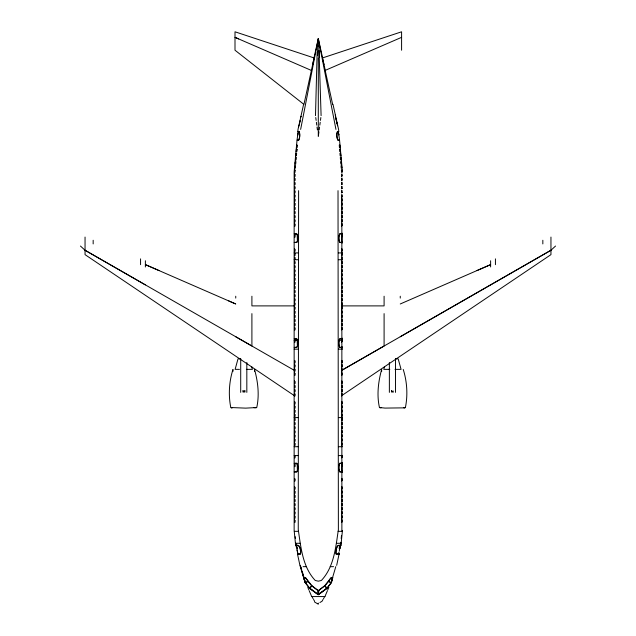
<?xml version="1.0" encoding="UTF-8"?>
<svg xmlns="http://www.w3.org/2000/svg" width="636" height="636" viewBox="0 0 636 636"><rect width="100%" height="100%" fill="white"/><g stroke="black" fill="none" stroke-linecap="round" stroke-linejoin="round"><path stroke-width="0.95" d="M254.519 371.392L254.551 369.46C257.914 381.767 259.544 394.972 256.745 407.525L245.727 408.137L230.796 407.525C228.252 395.028 229.127 381.576 232.967 369.46L232.991 371.392M317.547 55.253L317.722 45.371L318.867 45.371L321.101 115.633M339.067 134.681L338.662 134.88L338.511 132.423L339.552 140.031L337.907 140.031C336.762 137.654 336.555 134.14 337.47 131.676L338.789 131.676M317.149 52.128L315.496 115.633M298.602 190.665L298.252 529.653C300.892 547.127 302.537 567.01 315.257 580.477L318.31 581.177L321.371 580.477C334.091 567.01 335.736 547.127 338.376 529.653L338.018 190.665M341.977 234.223L342.049 243.079L342.152 242.531M341.969 339.743L342.065 338.694M341.977 463.7L342.065 471.999M341.969 464.224L342.065 463.175M338.781 554.115L338.869 553.423M338.781 552.883L338.646 554.664L338.861 554.115M297.529 134.681L297.934 134.88L298.085 132.423L297.044 140.031L298.689 140.031C299.826 137.654 300.041 134.14 299.127 131.676L297.807 131.676M341.206 538.573L341.468 535.79M341.882 531.33L341.85 195.594M340.626 544.71L340.864 542.293M340.737 545.291L340.793 544.734L340.626 545.434M342.096 259.631L342.096 257.175L341.572 257.175L341.572 259.631M342.454 530.376L340.952 545.291C336.054 543.701 335.339 551.166 336.062 554.115L339.075 554.115L336.675 565.372M244.629 390.909L243.946 391.593L243.262 390.909M393.199 390.909L392.515 391.593L391.832 390.909M318.421 135.619L318.938 131.819M319.192 129.911L319.574 127.057M319.829 125.149L320.21 122.295M320.465 120.395L320.846 117.533M338.821 553.59L338.996 552.66M341.993 234.398L342.065 233.706M341.969 338.591L342.152 338.137L342.152 338.694M300.645 129.41L318.294 38.605L322.611 57.924M341.81 235.089L341.969 234.294M300.78 117.096C301.059 116.444 301.218 115.903 300.82 116.793M340.236 546.674L339.863 548.407L340.268 546.745M339.219 551.285L339.616 549.401M314.112 57.948L303.944 104.407L235.002 50.22L235.002 31.8L314.112 57.948L312.594 64.649M299.437 123.098L299.739 121.746M303.618 104.288L298.014 129.41L297.823 131.445L299.166 131.445C300.192 134.037 299.969 137.766 298.705 140.262L297.02 140.262L294.142 171.966L294.142 233.706L296.821 233.706C298.189 236.115 298.189 240.122 296.821 242.531L294.142 242.531L294.142 338.694L296.821 338.694C298.189 341.103 298.189 345.11 296.821 347.518L294.142 347.518L294.142 463.175L296.821 463.175C298.189 465.584 298.189 469.591 296.821 471.999L294.142 471.999L294.142 530.376L295.645 545.291C300.542 543.701 301.257 551.166 300.534 554.115L297.513 554.115L299.922 565.372L304.731 581.201M313.977 57.924L318.294 38.605L335.951 129.41M299.166 125.26L299.572 123.448M299.635 123.146L299.938 121.794M300.025 121.412L300.24 120.315M384.565 366.487L383.778 369.357L389.828 369.357M335.792 566.66L331.722 580.477M295.025 259.631L295.215 257.763L294.5 257.175L294.5 259.631M327.779 589.882L328.852 587.314M325.227 595.845L327.421 590.733M341.85 233.817L342.049 233.15L342.152 233.706M341.85 463.294L342.049 462.618L342.152 463.175M323.048 599.446L322.023 601.266L319.932 602.499M323.486 598.722L324.352 597.284M327.135 588.205L331.491 582.6L332.819 577.496L330.887 577.814L324.821 585.613L318.294 590.598L318.294 594.755L327.135 588.205L318.708 594.453M555.546 246.037L550.951 250.258L400.259 336.746M341.778 395.576L550.951 254.639L550.951 237.069M550.951 250.258L341.778 370.303L384.096 346.016L384.096 313.62M476.944 270.578L490.618 264.624L400.259 303.976M401.594 37.341L325.179 70.397L332.652 104.407M318.596 603.246L318.032 603.246M325.298 70.397L322.484 57.948L401.594 31.8L401.594 50.22M232.538 407.493L231.154 407.851L232.538 407.732M379.978 407.811L381.195 407.732M335.259 115.068L335.498 116.118M335.45 116.841L335.88 118.646M335.919 118.956L336.229 120.307M336.142 118.908L336.452 120.26M336.333 120.681L336.619 122.08L336.476 120.816M311.298 70.397L235.002 37.341L238.635 38.915M342.454 233.706L339.775 233.706C338.408 236.115 338.408 240.122 339.775 242.531L342.454 242.531M342.454 233.945L339.807 233.945C338.583 236.226 338.583 240.011 339.807 242.292L342.454 242.292M294.158 252.921L298.252 252.921M338.376 252.921L342.47 252.921M294.158 259.726L298.252 259.726M338.376 259.726L342.47 259.726M294.222 305.892L251.904 305.892L251.904 296.225M341.778 305.892L384.096 305.892L384.096 296.225M342.454 338.694L339.775 338.694C338.408 341.103 338.408 345.11 339.775 347.518L342.454 347.518M342.454 338.932L339.807 338.932C338.583 341.214 338.583 344.998 339.807 347.28L342.454 347.28M294.158 340.3L298.252 340.3M338.376 340.3L342.47 340.3M294.158 349.148L298.252 349.148M338.376 349.148L342.47 349.148M396.292 358.529L396.896 358.529M240.193 358.831L238.015 358.831L235.121 369.357L239.446 369.357M396.005 358.831L398.176 358.831L401.07 369.357L395.02 369.357M246.363 369.357L252.413 369.357L251.625 366.487M393.533 391.999L391.49 391.999L391.49 390.544M294.158 417.59L298.252 417.59M338.376 417.59L342.47 417.59M294.158 446.711L298.252 446.711M338.376 446.711L342.47 446.711M294.158 455.583L298.252 455.583M338.376 455.583L342.47 455.583M342.454 463.175L339.775 463.175C338.408 465.584 338.408 469.591 339.775 471.999L342.454 471.999M342.454 463.413L339.807 463.413C338.583 465.695 338.583 469.479 339.807 471.761L342.454 471.761M294.325 531.33L298.483 531.33M338.137 531.33L342.303 531.33M295.533 543.287L300.097 543.287M336.524 543.287L341.095 543.287M295.684 545.529L298.53 545.529C300.216 547.707 300.868 551.253 300.454 553.877L297.465 553.877M340.912 545.529L338.066 545.529C336.38 547.707 335.729 551.253 336.142 553.877L339.131 553.877M297.855 554.664L297.815 552.883M300.661 566.66L301.655 569.435M303.086 566.66L306.433 566.66M330.187 566.66L333.542 566.66M311.37 596.568L325.258 596.568M403.661 407.732L405.402 407.525C407.946 395.028 407.072 381.576 403.232 369.46M253.955 407.684L256.221 407.811M298.817 125.888L298.578 126.946M403.661 407.493L405.045 407.851L385.034 408.089L379.454 407.525C376.647 394.972 378.277 381.767 381.64 369.46L381.672 371.392M159.056 270.578L145.382 264.624L235.741 303.976L228.682 300.908M235.741 336.746L251.904 346.016L251.904 313.62M80.454 246.037L85.049 250.258L294.222 370.303M85.049 250.258L145.382 284.88M314.574 601.99L318.294 604.2M294.222 395.576L85.049 254.639L85.049 237.069M300.256 565.372L305.105 582.6L309.454 588.205L317.889 594.453M309.454 588.205L318.294 594.755M318.294 590.598L311.775 585.613L305.709 577.814L303.777 577.496L305.105 582.6M312.268 597.284L313.143 598.722M296.05 545.37L295.804 544.734L295.859 545.291M313.572 599.446L314.605 601.266M341.85 471.88L342.049 472.556L342.152 471.999M309.207 590.733L311.401 595.845M307.768 587.314L308.85 589.882M296.13 545.982L295.939 545.291M304.898 580.477L302.195 571.287M322.484 57.948L324.002 64.649M332.97 104.288L338.583 129.41L338.765 131.445L337.43 131.445C336.404 134.037 336.627 137.766 337.891 140.262L339.568 140.262L342.454 171.966M297.004 549.401L297.41 551.285M297.052 550.124L297.417 551.817M341.81 470.616L341.977 471.483M341.993 241.839L342.073 242.292M342.065 347.518L341.969 346.469M341.969 347.622L342.152 348.075L342.152 347.518M297.6 552.66L297.775 553.59M315.75 117.533L316.132 120.395M316.386 122.295L316.768 125.149M317.022 127.057L317.404 129.911M295.859 543.287L295.994 544.71M295.239 536.72L295.414 538.573M297.728 553.423L297.815 554.115M341.969 241.481L341.977 242.006M318.954 50.308L319.081 57.232M542.834 240.257L542.834 243.93M495.436 258.86L495.436 264.671M490.618 260.752L490.618 266.977M400.259 296.225L400.259 298.093M395.481 358.625L395.481 392.38M389.367 362.496L389.367 392.38M318.294 38.605L318.294 46.341M318.294 57.948L318.294 136.573M246.824 362.496L246.824 392.38M244.971 390.544L244.971 391.999L242.928 391.999L242.928 390.544M240.71 358.625L240.71 392.38M235.741 296.225L235.741 298.093M145.382 260.752L145.382 266.977M140.564 258.86L140.564 264.671M93.166 240.257L93.166 243.93M340.109 146.94L340.093 147.52L339.441 147.52L339.274 145.072L339.894 145.072L340.109 146.94M340.443 151.074L340.435 151.662L339.807 151.662L339.592 149.206L340.236 149.206L340.443 151.074M340.785 155.208L340.769 155.796L340.165 155.796L339.95 153.34L340.57 153.34L340.785 155.208M341.119 159.342L341.111 159.93L340.522 159.93L340.308 157.474L340.912 157.474L341.119 159.342M341.46 163.476L341.453 164.064L340.88 164.064L340.673 161.608L341.246 161.608L341.46 163.476M341.794 167.61L341.246 168.198L341.031 165.742L341.588 165.742L341.794 167.61M342.136 171.752L341.572 172.332L341.389 169.876L341.922 169.876L342.136 171.752M318.787 590.47L318.708 594.183L326.745 588.252L324.67 585.995L318.787 590.47M297.107 149.786L296.789 151.662L296.161 151.662L296.36 149.206L297.004 149.206L297.107 149.786M297.354 145.652L297.147 147.52L296.503 147.52L296.702 145.072L297.322 145.072L297.354 145.652M297.441 548.145L297.41 548.725L296.726 548.725L296.193 546.268L296.829 546.268L297.441 548.145M294.563 170.464L294.5 172.332L295.025 172.332L295.207 169.876L294.563 170.464M294.905 166.33L294.81 168.198L295.35 168.198L295.565 165.742L294.905 166.33M295.239 162.196L295.144 164.064L295.708 164.064L295.923 161.608L295.239 162.196M295.581 158.062L295.486 159.93L296.074 159.93L296.281 157.474L295.581 158.062M295.915 153.928L295.82 155.796L296.432 155.796L296.646 153.34L295.915 153.928M294.5 174.018L294.5 176.474L295.025 176.474L295.215 174.598L294.5 174.018M294.5 178.152L294.5 180.608L295.025 180.608L295.215 178.74L294.5 178.152M294.5 182.286L294.5 184.742L295.025 184.742L295.215 182.874L294.5 182.286M294.5 186.42L294.5 188.876L295.025 188.876L295.215 187.008L294.5 186.42M294.5 190.554L294.5 193.01L295.025 193.01L295.215 191.142L294.5 190.554M294.5 194.688L294.5 197.144L295.025 197.144L295.215 195.276L294.5 194.688M294.5 198.829L294.5 201.278L295.025 201.278L295.215 199.41L294.5 198.829M294.5 202.964L294.5 205.42L295.025 205.42L295.215 203.552L294.5 202.964M294.5 207.097L294.5 209.554L295.025 209.554L295.215 207.686L294.5 207.097M294.5 211.232L294.5 213.688L295.025 213.688L295.215 211.82L294.5 211.232M294.5 215.365L294.5 217.822L295.025 217.822L295.215 215.954L294.5 215.365M294.5 219.5L294.5 221.956L295.025 221.956L295.215 220.088L294.5 219.5M294.5 223.641L294.5 226.09L295.025 226.09L295.215 224.222L294.5 223.641M294.5 234.684L294.5 237.141L295.025 237.141L295.215 235.272L294.5 234.684M294.5 248.907L294.5 251.355L295.025 251.355L295.215 249.487L294.5 248.907M294.5 253.041L294.5 255.497L295.025 255.497L295.215 253.621L294.5 253.041M294.5 261.309L294.5 263.765L295.025 263.765L295.215 261.897L294.5 261.309M294.5 265.443L294.5 267.899L295.025 267.899L295.215 266.031L294.5 265.443M294.5 269.577L294.5 272.033L295.025 272.033L295.215 270.165L294.5 269.577M294.5 273.719L294.5 276.167L295.025 276.167L295.215 274.299L294.5 273.719M294.5 277.853L294.5 280.309L295.025 280.309L295.215 278.433L294.5 277.853M294.5 281.986L294.5 284.443L295.025 284.443L295.215 282.575L294.5 281.986M294.5 286.12L294.5 288.577L295.025 288.577L295.215 286.709L294.5 286.12M294.5 290.255L294.5 292.711L295.025 292.711L295.215 290.843L294.5 290.255M294.5 294.389L294.5 296.845L295.025 296.845L295.215 294.977L294.5 294.389M294.5 298.53L294.5 300.979L295.025 300.979L295.215 299.111L294.5 298.53M294.5 302.664L294.5 305.121L295.025 305.121L295.215 303.245L294.5 302.664M294.5 306.798L294.5 309.255L295.025 309.255L295.215 307.387L294.5 306.798M294.5 310.932L294.5 313.389L295.025 313.389L295.215 311.521L294.5 310.932M294.5 315.066L294.5 317.523L295.025 317.523L295.215 315.655L294.5 315.066M294.5 319.2L294.5 321.657L295.025 321.657L295.215 319.789L294.5 319.2M294.5 323.334L294.5 325.791L295.025 325.791L295.215 323.923L294.5 323.334M294.5 327.476L294.5 329.933L295.025 329.933L295.215 328.057L294.5 327.476M294.5 339.68L294.5 342.128L295.025 342.128L295.215 340.26L294.5 339.68M294.5 360.461L294.5 362.918L295.025 362.918L295.215 361.049L294.5 360.461M294.5 364.595L294.5 367.052L295.025 367.052L295.215 365.183L294.5 364.595M294.5 368.729L294.5 371.185L295.025 371.185L295.215 369.317L294.5 368.729M294.5 372.871L294.5 375.32L295.025 375.32L295.215 373.451L294.5 372.871M294.5 381.123L294.5 383.58L295.025 383.58L295.215 381.703L294.5 381.123M294.5 385.257L294.5 387.714L295.025 387.714L295.215 385.845L294.5 385.257M294.5 389.391L294.5 391.848L295.025 391.848L295.215 389.979L294.5 389.391M294.5 393.525L294.5 395.982L295.025 395.982L295.215 394.113L294.5 393.525M294.5 401.634L294.5 404.091L295.025 404.091L295.215 402.222L294.5 401.634M294.5 405.776L294.5 408.225L295.025 408.225L295.215 406.356L294.5 405.776M294.5 409.91L294.5 412.367L295.025 412.367L295.215 410.498L294.5 409.91M294.5 414.044L294.5 416.5L295.025 416.5L295.215 414.632L294.5 414.044M294.5 418.178L294.5 420.635L295.025 420.635L295.215 418.766L294.5 418.178M294.5 422.312L294.5 424.768L295.025 424.768L295.215 422.9L294.5 422.312M294.5 426.446L294.5 428.903L295.025 428.903L295.215 427.034L294.5 426.446M294.5 430.588L294.5 433.037L295.025 433.037L295.215 431.168L294.5 430.588M294.5 434.722L294.5 437.178L295.025 437.178L295.215 435.31L294.5 434.722M294.5 438.856L294.5 441.312L295.025 441.312L295.215 439.444L294.5 438.856M294.5 442.99L294.5 445.446L295.025 445.446L295.215 443.578L294.5 442.99M294.5 455.4L294.5 457.848L295.025 457.848L295.215 455.98L294.5 455.4M294.5 464.161L294.5 466.617L295.025 466.617L295.215 464.741L294.5 464.161M294.5 478.534L294.5 480.991L295.025 480.991L295.215 479.123L294.5 478.534M294.5 486.802L294.5 489.259L295.025 489.259L295.215 487.391L294.5 486.802M294.5 490.936L294.5 493.393L295.025 493.393L295.215 491.525L294.5 490.936M294.5 495.078L294.5 497.527L295.025 497.527L295.215 495.659L294.5 495.078M294.5 499.212L294.5 501.669L295.025 501.669L295.215 499.801L294.5 499.212M294.5 503.346L294.5 505.803L295.025 505.803L295.215 503.935L294.5 503.346M294.5 507.48L294.5 509.937L295.025 509.937L295.215 508.069L294.5 507.48M294.5 511.614L294.5 514.071L295.025 514.071L295.215 512.203L294.5 511.614M294.5 515.748L294.5 518.205L295.025 518.205L295.215 516.337L294.5 515.748M294.5 519.89L294.5 522.339L295.025 522.339L295.215 520.471L294.5 519.89M342.152 175.886L341.572 176.474L341.572 174.018L342.096 174.018L342.152 175.886M342.152 180.02L341.572 180.608L341.572 178.152L342.096 178.152L342.152 180.02M342.152 184.154L341.572 184.742L341.572 182.286L342.096 182.286L342.152 184.154M342.152 188.288L341.572 188.876L341.572 186.42L342.096 186.42L342.152 188.288M342.152 192.422L341.572 193.01L341.572 190.554L342.096 190.554L342.152 192.422M342.152 196.564L341.572 197.144L341.572 194.688L342.096 194.688L342.152 196.564M342.152 200.698L341.572 201.278L341.572 198.829L342.096 198.829L342.152 200.698M342.152 204.832L341.572 205.42L341.572 202.964L342.096 202.964L342.152 204.832M342.152 208.966L341.572 209.554L341.572 207.097L342.096 207.097L342.152 208.966M342.152 213.1L341.572 213.688L341.572 211.232L342.096 211.232L342.152 213.1M342.152 217.234L341.572 217.822L341.572 215.365L342.096 215.365L342.152 217.234M342.152 221.376L341.572 221.956L341.572 219.5L342.096 219.5L342.152 221.376M342.152 225.51L341.572 226.09L341.572 223.641L342.096 223.641L342.152 225.51M342.152 236.56L341.572 237.141L341.572 234.684L342.096 234.684L342.152 236.56M342.152 250.775L341.572 251.355L341.572 248.907L342.096 248.907L342.152 250.775M342.152 254.909L341.572 255.497L341.572 253.041L342.096 253.041L342.152 254.909M342.152 263.177L341.572 263.765L341.572 261.309L342.096 261.309L342.152 263.177M342.152 267.311L341.572 267.899L341.572 265.443L342.096 265.443L342.152 267.311M342.152 271.453L341.572 272.033L341.572 269.577L342.096 269.577L342.152 271.453M342.152 275.587L341.572 276.167L341.572 273.719L342.096 273.719L342.152 275.587M342.152 279.721L341.572 280.309L341.572 277.853L342.096 277.853L342.152 279.721M342.152 283.855L341.572 284.443L341.572 281.986L342.096 281.986L342.152 283.855M342.152 287.989L341.572 288.577L341.572 286.12L342.096 286.12L342.152 287.989M342.152 292.123L341.572 292.711L341.572 290.255L342.096 290.255L342.152 292.123M342.152 296.257L341.572 296.845L341.572 294.389L342.096 294.389L342.152 296.257M342.152 300.399L341.572 300.979L341.572 298.53L342.096 298.53L342.152 300.399M342.152 304.533L341.572 305.121L341.572 302.664L342.096 302.664L342.152 304.533M342.152 308.667L341.572 309.255L341.572 306.798L342.096 306.798L342.152 308.667M342.152 312.801L341.572 313.389L341.572 310.932L342.096 310.932L342.152 312.801M342.152 316.935L341.572 317.523L341.572 315.066L342.096 315.066L342.152 316.935M342.152 321.069L341.572 321.657L341.572 319.2L342.096 319.2L342.152 321.069M342.152 325.211L341.572 325.791L341.572 323.334L342.096 323.334L342.152 325.211M342.152 329.345L341.572 329.933L341.572 327.476L342.096 327.476L342.152 329.345M342.152 341.548L341.572 342.128L341.572 339.68L342.096 339.68L342.152 341.548M342.152 362.329L341.572 362.918L341.572 360.461L342.096 360.461L342.152 362.329M342.152 366.463L341.572 367.052L341.572 364.595L342.096 364.595L342.152 366.463M342.152 370.605L341.572 371.185L341.572 368.729L342.096 368.729L342.152 370.605M342.152 374.739L341.572 375.32L341.572 372.871L342.096 372.871L342.152 374.739M342.152 382.991L341.572 383.58L341.572 381.123L342.096 381.123L342.152 382.991M342.152 387.125L341.572 387.714L341.572 385.257L342.096 385.257L342.152 387.125M342.152 391.259L341.572 391.848L341.572 389.391L342.096 389.391L342.152 391.259M342.152 395.393L341.572 395.982L341.572 393.525L342.096 393.525L342.152 395.393M342.152 403.51L341.572 404.091L341.572 401.634L342.096 401.634L342.152 403.51M342.152 407.644L341.572 408.225L341.572 405.776L342.096 405.776L342.152 407.644M342.152 411.778L341.572 412.367L341.572 409.91L342.096 409.91L342.152 411.778M342.152 415.912L341.572 416.5L341.572 414.044L342.096 414.044L342.152 415.912M342.152 420.046L341.572 420.635L341.572 418.178L342.096 418.178L342.152 420.046M342.152 424.18L341.572 424.768L341.572 422.312L342.096 422.312L342.152 424.18M342.152 428.322L341.572 428.903L341.572 426.446L342.096 426.446L342.152 428.322M342.152 432.456L341.572 433.037L341.572 430.588L342.096 430.588L342.152 432.456M342.152 436.59L341.572 437.178L341.572 434.722L342.096 434.722L342.152 436.59M342.152 440.724L341.572 441.312L341.572 438.856L342.096 438.856L342.152 440.724M342.152 444.858L341.572 445.446L341.572 442.99L342.096 442.99L342.152 444.858M342.152 457.268L341.572 457.848L341.572 455.4L342.096 455.4L342.152 457.268M342.152 466.029L341.572 466.617L341.572 464.161L342.096 464.161L342.152 466.029M342.152 480.403L341.572 480.991L341.572 478.534L342.096 478.534L342.152 480.403M342.152 488.671L341.572 489.259L341.572 486.802L342.096 486.802L342.152 488.671M342.152 492.813L341.572 493.393L341.572 490.936L342.096 490.936L342.152 492.813M342.152 496.947L341.572 497.527L341.572 495.078L342.096 495.078L342.152 496.947M342.152 501.081L341.572 501.669L341.572 499.212L342.096 499.212L342.152 501.081M342.152 505.215L341.572 505.803L341.572 503.346L342.096 503.346L342.152 505.215M342.152 509.349L341.572 509.937L341.572 507.48L342.096 507.48L342.152 509.349M342.152 513.483L341.572 514.071L341.572 511.614L342.096 511.614L342.152 513.483M342.152 517.625L341.572 518.205L341.572 515.748L342.096 515.748L342.152 517.625M342.152 521.759L341.572 522.339L341.572 519.89L342.096 519.89L342.152 521.759M340.403 546.268L339.87 548.725L339.187 548.725L339.449 546.857L340.403 546.268M337.573 125.666L337.366 124.418L337.533 125.721M332.604 577.83L331.276 582.497L328.693 581.264L330.8 578.116L332.604 577.83M297.394 241.076L296.789 242.292L294.142 242.292L294.142 233.945L297.171 234.398L297.394 241.076M297.394 346.064L296.789 347.28L294.142 347.28L294.142 338.932L297.171 339.385L297.394 346.064M297.394 470.545L296.789 471.761L294.142 471.761L294.142 463.413L297.171 463.867L297.394 470.545M331.006 582.878L326.976 588.03L324.932 585.78L328.542 581.511L331.006 582.878M311.656 585.78L309.621 588.03L305.59 582.878L308.047 581.511L311.656 585.78M311.926 585.995L309.851 588.252L317.889 594.183L317.809 590.47L311.926 585.995M307.904 581.264L305.312 582.497L303.992 577.83L305.797 578.116L307.904 581.264M336.905 122.748L337.16 123.996L336.905 122.748"/></g></svg>
